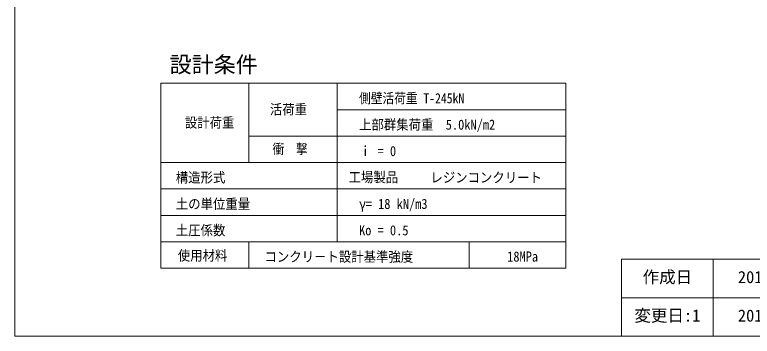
# Model space of a CAD drawing. Units: millimetres at full size, sheet at 1:25; details may follow other scales. Extents: x -4925 to 5056, y -3512 to 3512.
# Drawn here: x -4925 to -1577, y -3512 to -2052 of the extents above; entities that cross this region are included whole.
import ezdxf
from ezdxf.enums import TextEntityAlignment as Align

# ---------------------------------------------------------------- set-up
doc = ezdxf.new("R2010")
doc.units = ezdxf.units.MM
doc.header["$LTSCALE"] = 25
doc.layers.add('0-7_文字', color=3, linetype='Continuous')
doc.layers.add('0-C_ﾚｲﾔ13', color=3, linetype='Continuous', lineweight=13)
doc.styles.add('ＭＳ ゴシック', font='')
doc.styles.get('ＭＳ ゴシック').set_extended_font_data('MS Gothic')

msp = doc.modelspace()

# ---------------------------------------------------------------- linework, layer by layer
at = {"layer": '0-C_ﾚｲﾔ13'}
for p, q in [((-4261.73, -3203.45), (-4261.73, -2363.45)), ((-2423.45, -2363.45), (-4261.73, -2363.45)), ((-3861.73, -2723.45), (-3861.73, -2363.45)), ((-3461.73, -3083.45), (-3461.73, -2363.45)), ((-2423.45, -3203.45), (-2423.45, -2363.45)), ((-2423.45, -2483.45), (-3461.73, -2483.45)), ((-2423.45, -2603.45), (-3861.73, -2603.45)), ((-2423.45, -2723.45), (-4261.73, -2723.45)), ((-2423.45, -2843.45), (-4261.73, -2843.45)), ((-2423.45, -2963.45), (-4261.73, -2963.45)), ((-2423.45, -3083.45), (-4261.73, -3083.45)), ((-3861.73, -3203.45), (-3861.73, -3083.45)), ((-2861.73, -3203.45), (-2861.73, -3083.45)), ((5050, -3162.5), (-2170, -3162.5)), ((-2170, -3512.5), (-2170, -3162.5)), ((-1753.33, -3512.5), (-1753.33, -3162.5)), ((-2423.45, -3203.45), (-4261.73, -3203.45)), ((-2170, -3337.5), (-1003.33, -3337.5))]:
    msp.add_line(p, q, dxfattribs=at)
msp.add_lwpolyline([(5050, 3512.5), (-4925, 3512.5), (-4925, -3512.5), (5050, -3512.5)], close=True, dxfattribs=at)

# ---------------------------------------------------------------- texts
at = {"layer": '0-7_文字', "style": 'ＭＳ ゴシック'}
for s, height, p in [('設計条件', 73.31, (-4221.73, -2336.78)), ('作成日', 54.99, (-2074.3, -3287.35)), ('2016年08月30日', 54.99, (-1642.07, -3287.54)), ('変更日:1', 54.99, (-2111.8, -3462.3)), ('2016年09月14日', 54.99, (-1642.07, -3462.58))]:
    msp.add_text(s, height=height, dxfattribs=at).set_placement(p, align=Align.BOTTOM_LEFT)
for s, width, p in [('側壁活荷重 T-245kN', 0.85, (-3361.73, -2467.78)), ('活荷重', 0.9, (-3766.62, -2518.45)), ('設計荷重', 0.9, (-4152.87, -2578.45)), ('上部群集荷重  5.0kN/m2', 0.9, (-3361.73, -2587.78)), ('衝  撃', 0.85, (-3754.26, -2698.45)), ('ｉ = 0', 0.9, (-3361.73, -2707.78)), ('構造形式', 0.9, (-4193.73, -2827.78)), ('工場製品', 0.9, (-3409.45, -2826.21)), ('レジンコンクリート', 0.9, (-3037.8, -2827.87)), ('土の単位重量', 0.9, (-4193.73, -2947.78)), ('γ= 18 kN/m3', 0.9, (-3361.73, -2947.78)), ('土圧係数', 0.9, (-4193.73, -3067.78)), ('Ko = 0.5', 0.9, (-3361.73, -3067.78)), ('使用材料', 0.9, (-4184.65, -3182.24)), ('コンクリ－ト設計基準強度', 0.9, (-3790.97, -3187.78)), ('18MPa', 0.9, (-2689.29, -3186.89))]:
    msp.add_text(s, height=45.82, dxfattribs=dict(at, width=width)).set_placement(p, align=Align.BOTTOM_LEFT)

doc.saveas('drawing.dxf')
